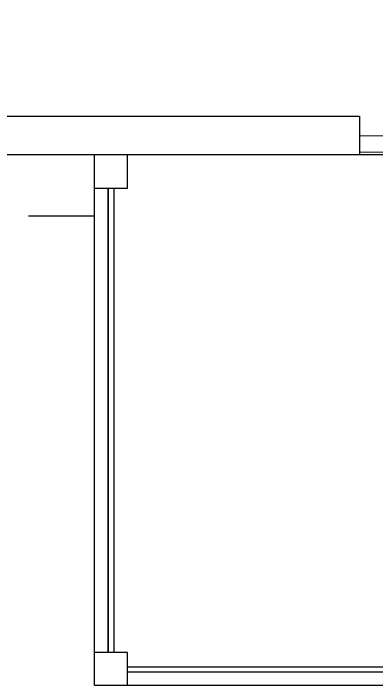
# Model space of a CAD drawing. Header units: inches. Extents: x -167 to 6071, y -6287 to -2731.
# Drawn here: x 613.6 to 646.5, y -6100 to -6039.3 of the extents above; entities that cross this region are included whole.
import ezdxf

# ---------------------------------------------------------------- set-up
doc = ezdxf.new("R2010")
doc.units = ezdxf.units.IN
doc.header["$LTSCALE"] = 96
doc.header["$MEASUREMENT"] = 0
doc.linetypes.add('Dash', pattern=[0.225, 0.15, -0.075])
doc.layers.add('Doors', color=5, linetype='Continuous', lineweight=9)
doc.layers.add('Furniture', color=7, linetype='Continuous', lineweight=5, true_color=0x994d00)
doc.layers.add('PDF_Geometry', color=7, linetype='Continuous', true_color=0x4a4a4a)

msp = doc.modelspace()

# ---------------------------------------------------------------- linework, layer by layer
at = {"layer": 'Doors', "transparency": 33554687}
msp.add_lwpolyline([(644.917, -6051.829), (675.903, -6051.829), (675.903, -6050.335), (644.917, -6050.335)], close=True, dxfattribs=at)
for points in [[(620.917, -6055.082), (623.903, -6055.082), (623.903, -6052.042)], [(622.197, -6055.082), (622.197, -6097.055)], [(622.677, -6055.082), (622.677, -6097.055)], [(623.903, -6100.042), (623.903, -6097.055), (620.917, -6097.055)], [(623.903, -6098.335), (725.93, -6098.335)], [(623.903, -6098.815), (725.93, -6098.815)]]:
    msp.add_lwpolyline(points, dxfattribs=at)
at = {"layer": 'Furniture', "linetype": 'Dash', "ltscale": 0.4, "transparency": 33554687}
msp.add_lwpolyline([(620.917, -6057.589), (553.93, -6057.589), (553.93, -5997.589)], dxfattribs=at)
at = {"layer": 'PDF_Geometry', "color": 7}
for points in [[(562.943, -5902.282), (562.943, -6048.575), (644.917, -6048.575), (644.917, -6052.042), (704.917, -6052.042)], [(610.943, -6048.575), (610.943, -6052.042), (644.917, -6052.042)], [(728.917, -6052.042), (728.917, -6100.042), (620.917, -6100.042), (620.917, -6052.042)]]:
    msp.add_lwpolyline(points, dxfattribs=at)
at = {"layer": 'PDF_Geometry'}
for points in [[(620.917, -6055.082), (623.903, -6055.082), (623.903, -6052.042)], [(622.143, -6055.082), (622.143, -6097.055)], [(622.677, -6055.082), (622.677, -6097.055)], [(614.943, -6057.589), (620.917, -6057.589)], [(623.903, -6100.042), (623.903, -6097.055), (620.917, -6097.055)], [(623.903, -6098.335), (725.93, -6098.335)], [(623.903, -6098.815), (725.93, -6098.815)]]:
    msp.add_lwpolyline(points, dxfattribs=at)

doc.saveas('drawing.dxf')
